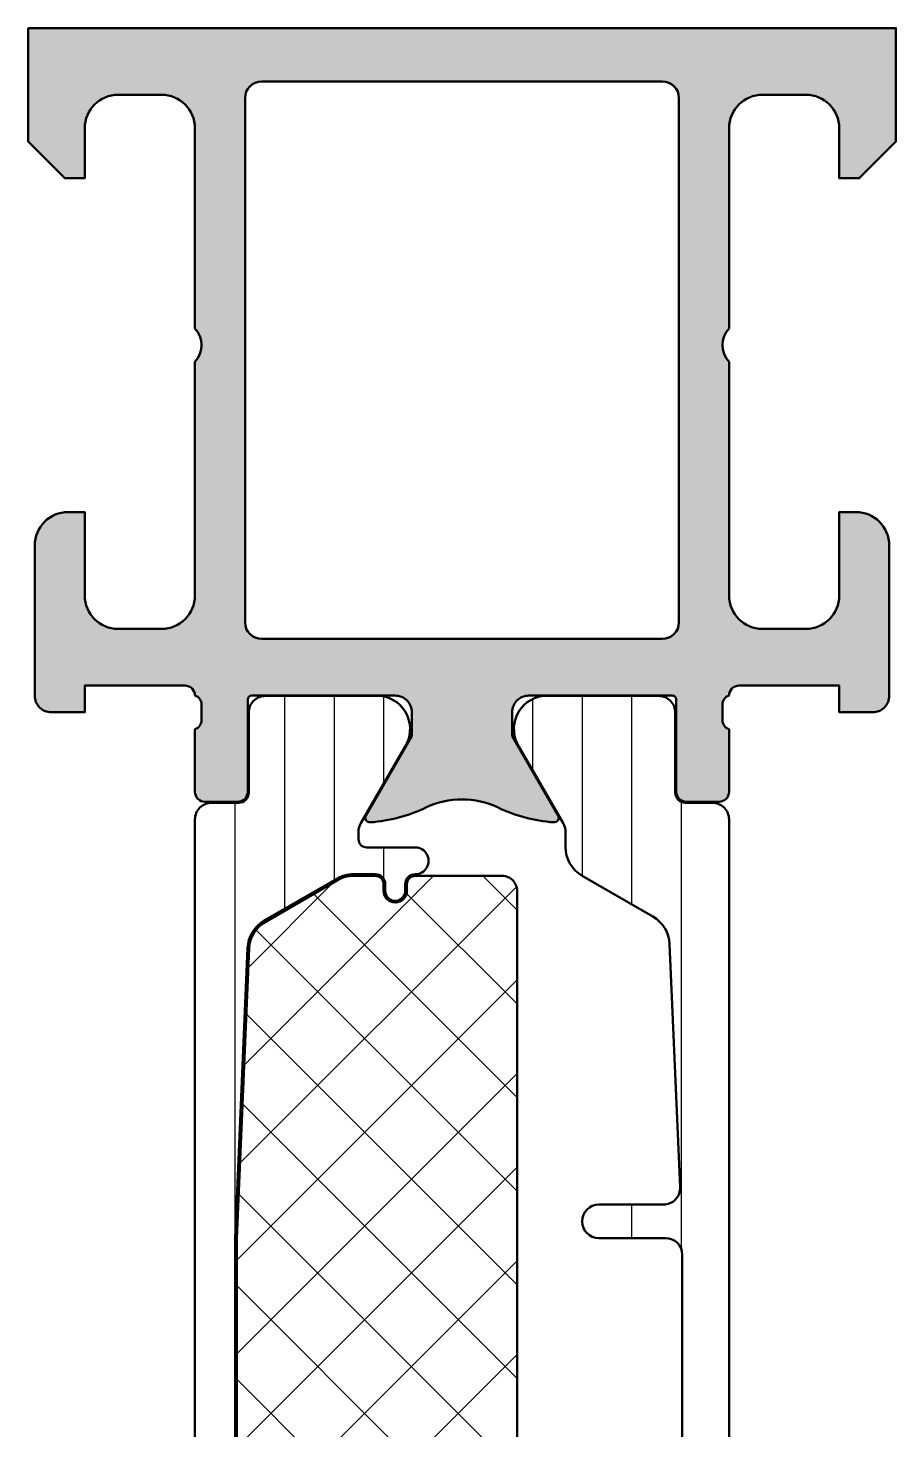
# Model space of a CAD drawing. Extents: x 0 to 76, y 1 to 85.
# Drawn here: x 25 to 51, y 43 to 85 of the extents above; entities that cross this region are included whole.
import ezdxf

# ---------------------------------------------------------------- set-up
doc = ezdxf.new("R2010")
doc.units = 0
for name, color, linetype, lineweight in [('0S-Alu contour', 7, 'Continuous', 50), ('0S-Alu hatch', 252, 'Continuous', 25), ('0S-Plastic contour', 254, 'Continuous', 50), ('0S-Plastic hatch', 253, 'Continuous', 25), ('0S-PT contour', 91, 'Continuous', 50), ('0S-PT hatch', 103, 'Continuous', 25)]:
    doc.layers.add(name, color=color, linetype=linetype, lineweight=lineweight)
pattern_1 = [(90, (0, 0), (-1.4859, 0), [])]

# ---------------------------------------------------------------- blocks, each defined once
blk = doc.blocks.new('345280__50A4C714_84A4_4485_B9A5_30DD1D75A7B6_')
at = {"layer": '0S-Alu hatch'}
h = blk.add_hatch(color=256, dxfattribs=at)
edge = h.paths.add_edge_path()
edge.add_line((25.00003559768996, 85.00000000000001), (25.00003559768996, 81.59996795654297))
edge.add_line((25.00003559768996, 81.59996795654297), (26.10001118362746, 80.49999237060548))
edge.add_line((26.10001118362746, 80.49999237060548), (26.69998676956496, 80.49999237060548))
edge.add_line((26.69998676956496, 80.49999237060548), (26.69998676956496, 82.00045013427736))
edge.add_ellipse((27.70007316884051, 82.000356104919), major_axis=(-1.000086403695934, 0), ratio=1, start_angle=270.00494988616003, end_angle=359.99461298015063, ccw=False)
edge.add_line((27.69998676956496, 83.00044250488283), (29.00003559768996, 83.00044250488283))
edge.add_ellipse((28.99998078900172, 82.00038769658362), major_axis=(-1.00005480980111, 0), ratio=1, start_angle=180.002703004082, end_angle=269.99685986559155, ccw=False)
edge.add_line((30.00003559768996, 82.00043487549026), (30.00003559768996, 76.00000000000001))
edge.add_ellipse((29.47519625737161, 75.50000000000001), major_axis=(-0.7248836686985065, 0), ratio=1, start_angle=136.3884232636864, end_angle=223.6115767363136, ccw=False)
edge.add_line((30.00003559768996, 75.00000000000001), (30.00003559768996, 68.00000000000003))
edge.add_ellipse((28.99997679996099, 68.00005879772898), major_axis=(-1.000058799457453, 0), ratio=1, start_angle=90.00336866364142, end_angle=179.996631336242, ccw=False)
edge.add_line((29.00003559768997, 67.00000000000001), (27.69998676956495, 67.00000000000001))
edge.add_ellipse((27.70007424013389, 68.00008747056894), major_axis=(-1.000087474394144, 0), ratio=1, start_angle=0.005011256110094564, end_angle=89.99498874391873, ccw=False)
edge.add_line((26.69998676956496, 67.99999999999952), (26.69998676956496, 70.50000000000001))
edge.add_line((26.69998676956496, 70.50000000000001), (26.19998676956496, 70.50000000000001))
edge.add_arc((26.20007424013391, 69.49991252943107), 1.000087474394161, 90.00501125608201, 179.9949887438899)
edge.add_line((25.19998676956496, 69.50000000000051), (25.20004780472121, 65.00000000000001))
edge.add_arc((25.70001706410056, 64.99997688836304), 0.4999692599135316, 179.9973514386468, 270.0035228322321)
edge.add_line((25.70004780472121, 64.50000762939455), (26.70004780472121, 64.50000000000001))
edge.add_line((26.70004780472121, 64.50000000000001), (26.70004780472121, 65.2999954223633))
edge.add_line((26.70004780472121, 65.2999954223633), (29.6996428623311, 65.2999954223633))
edge.add_ellipse((29.69983099297989, 64.99980727042907), major_axis=(-0.3001882108858117, 0), ratio=1, start_angle=180.0000112296391, end_angle=270.03590778214436, ccw=False)
edge.add_ellipse((29.9211824803122, 64.73228653202847), major_axis=(-0.2788953315032238, 0), ratio=1, start_angle=178.8354297456074, end_angle=253.5800809117857, ccw=False)
edge.add_line((30.20002020386574, 64.72661821148593), (30.20002020386574, 64.27302421148593))
edge.add_ellipse((29.92115210822259, 64.26736355200886), major_axis=(-0.2789255417371366, 0), ratio=1, start_angle=106.4245945553536, end_angle=181.1628700728897, ccw=False)
edge.add_line((30.00001920386575, 63.99982021148592), (30.00001920386575, 62.1198092114774))
edge.add_arc((30.30001920386574, 62.11980921147741), 0.2999999999999971, 180, 270.0000000000007)
edge.add_line((30.30001920386574, 61.81980921147741), (31.27999352290853, 61.8198092114774))
edge.add_arc((31.27999352290853, 62.11980921147741), 0.3000000000000007, 269.9999999999993, 360)
edge.add_line((31.57999352290854, 62.11980921147741), (31.57999352290853, 64.87998474121095))
edge.add_ellipse((31.69999352290853, 64.87998474121095), major_axis=(-0.1200000000000045, 0), ratio=1, start_angle=270.0000000000017, end_angle=360, ccw=False)
edge.add_line((31.69999352290853, 64.99998474121095), (35.99997456253371, 64.99998474121094))
edge.add_ellipse((35.99998744478739, 64.49999762360298), major_axis=(-0.4999871177739147, 0), ratio=1, start_angle=179.9993980350858, end_angle=270.00147623556813, ccw=False)
edge.add_line((36.49997456253371, 64.49999237060345), (36.49997456253371, 63.79998779296877))
edge.add_line((36.49997456253371, 63.79998779296877), (35.12136246006639, 61.41215374551816))
edge.add_arc((35.24174009002739, 61.34265391670563), 0.139000000000003, 150.0000814796193, 274.1947585652813)
edge.add_arc((34.91135157230001, 65.84733126901119), 4.655777016969156, 274.1947585652781, 295.5709617362495)
edge.add_ellipse((37.99998982132277, 59.39245261149504), major_axis=(-2.499999999999994, 0), ratio=1, start_angle=244.42903826375078, end_angle=295.57096173624944, ccw=False)
edge.add_arc((41.08862807034554, 65.84733126901122), 4.65577701696918, 244.4290382637506, 265.805241434722)
edge.add_arc((40.75823955261814, 61.34265391670563), 0.1390000000000036, 265.8052414347243, 389.9999185203833)
edge.add_line((40.87861718257914, 61.41215374551816), (39.50000508011184, 63.79998779296876))
edge.add_line((39.50000508011184, 63.79998779296876), (39.50000508011184, 64.49999237060548))
edge.add_ellipse((39.99998201679549, 64.500007804821), major_axis=(-0.4999769369218848, 0), ratio=1, start_angle=-90.0026429832858, end_angle=0.0017687124012013555, ccw=False)
edge.add_line((40.00000508011182, 64.99998474121094), (44.29992497849179, 64.99999219708161))
edge.add_ellipse((44.29992518656646, 64.87999219708179), major_axis=(-0.1200000000000002, 0), ratio=1, start_angle=180, end_angle=270.00009934833867, ccw=False)
edge.add_line((44.41992518656646, 64.87999219708179), (44.41992518656646, 62.119809409668))
edge.add_arc((44.71992518656647, 62.119809409668), 0.3000000000000114, 180, 270)
edge.add_line((44.71992518656647, 61.81980940966798), (45.69989950560925, 61.81980940966798))
edge.add_arc((45.69989950560925, 62.119809409668), 0.3000000000000025, 270, 360)
edge.add_line((45.99989950560925, 62.119809409668), (45.99989950560925, 63.9998204096765))
edge.add_ellipse((46.07876660125241, 64.26736375019942), major_axis=(-0.2789255417371355, 0), ratio=1, start_angle=-1.1628700728896888, end_angle=73.5754054446457, ccw=False)
edge.add_line((45.79989850560926, 64.2730244096765), (45.79989850560926, 64.72661840967649))
edge.add_ellipse((46.0787359521523, 64.73228681767486), major_axis=(-0.2788950563274307, 0), ratio=1, start_angle=-73.58012358050632, end_angle=1.16458937409692, ccw=False)
edge.add_ellipse((46.30008751830458, 64.99980740966797), major_axis=(-0.3001880126953296, 0), ratio=1, start_angle=270.00000000000136, end_angle=360, ccw=False)
edge.add_line((46.30008751830457, 65.2999954223633), (49.29996235550246, 65.2999954223633))
edge.add_line((49.29996235550246, 65.2999954223633), (49.29996235550246, 64.50000000000001))
edge.add_line((49.29996235550246, 64.50000000000001), (50.29996235550246, 64.50000762939455))
edge.add_arc((50.29999309612311, 64.99997688836302), 0.499969259913525, 269.9964771677667, 360.0026485613531)
edge.add_line((50.79996235550246, 65.00000000000004), (50.8000233906587, 69.50000000000001))
edge.add_arc((49.79993592008977, 69.49991252943107), 1.000087474394158, 0.0050112561101264, 89.99498874391819)
edge.add_line((49.80002339065871, 70.50000000000001), (49.30002339065871, 70.50000000000001))
edge.add_line((49.30002339065871, 70.50000000000001), (49.30002339065871, 68.00000000000001))
edge.add_ellipse((48.29993592008976, 68.00008747056896), major_axis=(-1.000087474394165, 0), ratio=1, start_angle=90.00501125608258, end_angle=179.99498874389, ccw=False)
edge.add_line((48.30002339065871, 67.00000000000001), (46.9999745625337, 67.00000000000001))
edge.add_ellipse((47.00003336026269, 68.000058797729), major_axis=(-1.000058799457467, 0), ratio=1, start_angle=0.0033686637580103707, end_angle=89.996631336358, ccw=False)
edge.add_line((45.99997456253371, 67.99999999999798), (45.99997456253371, 75.00000000000001))
edge.add_ellipse((46.52481390285209, 75.50000000000001), major_axis=(-0.7248836686985244, 0), ratio=1, start_angle=-43.6115767363122, end_angle=43.6115767363122, ccw=False)
edge.add_line((45.99997456253371, 76.00000000000001), (45.99997456253371, 82.0004348754883))
edge.add_ellipse((47.00002937122195, 82.00038769658362), major_axis=(-1.000054809801103, 0), ratio=1, start_angle=270.0031401344082, end_angle=359.997296995918, ccw=False)
edge.add_line((46.9999745625337, 83.00044250488283), (48.3000233906587, 83.00044250488283))
edge.add_ellipse((48.29993699138316, 82.000356104919), major_axis=(-1.000086403695928, 0), ratio=1, start_angle=180.0053870199847, end_angle=269.99505011384053, ccw=False)
edge.add_line((49.30002339065871, 82.00045013427822), (49.30002339065871, 80.49999237060548))
edge.add_line((49.30002339065871, 80.49999237060548), (49.89999897659621, 80.49999237060548))
edge.add_line((49.89999897659621, 80.49999237060548), (50.99997456253371, 81.59996795654298))
edge.add_line((50.99997456253371, 81.59996795654298), (50.99997456253371, 85.00000000000001))
edge.add_line((50.99997456253371, 85.00000000000001), (25.00003559768996, 85.00000000000001))
edge = h.paths.add_edge_path()
edge.add_ellipse((32.00002307976851, 82.89999115561679), major_axis=(-0.5000027408751199, 0), ratio=1, start_angle=270.00031407857136, end_angle=359.99968592151924, ccw=False)
edge.add_line((32.0000203389009, 83.3999938964844), (43.99998982132276, 83.39999389648438))
edge.add_ellipse((43.99998708045516, 82.89999115561679), major_axis=(-0.5000027408751181, 0), ratio=1, start_angle=180.0003140784808, end_angle=269.99968592142943, ccw=False)
edge.add_line((44.49998982132277, 82.89999389648439), (44.49998982132277, 67.19999694824298))
edge.add_ellipse((43.99998708045517, 67.1999996891098), major_axis=(-0.5000027408751163, 0), ratio=1, start_angle=90.00031407856977, end_angle=179.9996859215194, ccw=False)
edge.add_line((43.99998982132276, 66.6999969482422), (32.0000203389009, 66.6999969482422))
edge.add_ellipse((32.00002307976851, 67.1999996891098), major_axis=(-0.5000027408751163, 0), ratio=1, start_angle=0.00031407848081244083, end_angle=89.99968592142937, ccw=False)
edge.add_line((31.5000203389009, 67.1999969482422), (31.5000203389009, 82.89999389648361))
at = {"layer": '0S-Alu contour', "color": 7}
for points in [[(25.00003559768996, 85.00000000000001), (25.00003559768996, 81.59996795654297), (26.10001118362746, 80.49999237060548), (26.69998676956496, 80.49999237060548), (26.69998676956496, 82.00045013427736)], [(49.30002339065871, 82.00045013427822), (49.30002339065871, 80.49999237060548), (49.89999897659621, 80.49999237060548), (50.99997456253371, 81.59996795654298), (50.99997456253371, 85.00000000000001), (25.00003559768996, 85.00000000000001)], [(32.0000203389009, 83.3999938964844), (43.99998982132276, 83.39999389648438)], [(27.69998676956496, 83.00044250488283), (29.00003559768996, 83.00044250488283)], [(31.5000203389009, 67.1999969482422), (31.5000203389009, 82.89999389648361)], [(44.49998982132277, 82.89999389648439), (44.49998982132277, 67.19999694824298)], [(46.9999745625337, 83.00044250488283), (48.3000233906587, 83.00044250488283)], [(30.00003559768996, 82.00043487549026), (30.00003559768996, 76.00000000000001)], [(45.99997456253371, 76.00000000000001), (45.99997456253371, 82.0004348754883)], [(30.00003559768996, 75.00000000000001), (30.00003559768996, 68.00000000000003)], [(45.99997456253371, 67.99999999999798), (45.99997456253371, 75.00000000000001)], [(26.69998676956496, 67.99999999999952), (26.69998676956496, 70.50000000000001), (26.19998676956496, 70.50000000000001)], [(49.80002339065871, 70.50000000000001), (49.30002339065871, 70.50000000000001), (49.30002339065871, 68.00000000000001)], [(25.19998676956496, 69.50000000000051), (25.20004780472121, 65.00000000000001)], [(50.79996235550246, 65.00000000000004), (50.8000233906587, 69.50000000000001)], [(29.00003559768997, 67.00000000000001), (27.69998676956495, 67.00000000000001)], [(48.30002339065871, 67.00000000000001), (46.9999745625337, 67.00000000000001)], [(43.99998982132276, 66.6999969482422), (32.0000203389009, 66.6999969482422)], [(25.70004780472121, 64.50000762939455), (26.70004780472121, 64.50000000000001), (26.70004780472121, 65.2999954223633), (29.6996428623311, 65.2999954223633)], [(46.30008751830457, 65.2999954223633), (49.29996235550246, 65.2999954223633), (49.29996235550246, 64.50000000000001), (50.29996235550246, 64.50000762939455)], [(30.20002020386574, 64.72661821148593), (30.20002020386574, 64.27302421148593)], [(31.57999352290854, 62.11980921147741), (31.57999352290853, 64.87998474121095)], [(31.69999352290853, 64.99998474121095), (35.99997456253371, 64.99998474121094)], [(40.00000508011182, 64.99998474121094), (44.29992497849179, 64.99999219708161)], [(44.41992518656646, 64.87999219708179), (44.41992518656646, 62.119809409668)], [(45.79989850560926, 64.2730244096765), (45.79989850560926, 64.72661840967649)], [(36.49997456253371, 64.49999237060345), (36.49997456253371, 63.79998779296877), (35.12136246006639, 61.41215374551816)], [(40.87861718257914, 61.41215374551816), (39.50000508011184, 63.79998779296876), (39.50000508011184, 64.49999237060548)], [(30.00001920386575, 63.99982021148592), (30.00001920386575, 62.1198092114774)], [(45.99989950560925, 62.119809409668), (45.99989950560925, 63.9998204096765)], [(30.30001920386574, 61.81980921147741), (31.27999352290853, 61.8198092114774)], [(44.71992518656647, 61.81980940966798), (45.69989950560925, 61.81980940966798)]]:
    blk.add_lwpolyline(points, dxfattribs=at)
at = {"layer": '0S-Alu contour', "color": 7, "extrusion": (0, 0, -1)}
for centre, radius, start, end in [((-32.00002307976851, 82.89999115561679), 0.5000027408751199, 0.0003140784807261, 89.99968592142865), ((-43.99998708045516, 82.89999115561679), 0.5000027408751181, 90.00031407857054, 179.9996859215192), ((-27.70007316884051, 82.000356104919), 1.000086403695934, 0.0053870198493499, 89.99505011383995), ((-28.99998078900172, 82.00038769658362), 1.00005480980111, 90.00314013440845, 179.997296995918), ((-47.00002937122195, 82.00038769658362), 1.000054809801103, 0.0027030040819815, 89.99685986559176), ((-48.29993699138316, 82.000356104919), 1.000086403695928, 90.00494988615947, 179.9946129800153), ((-29.47519625737161, 75.50000000000001), 0.7248836686985065, 136.3884232636864, 223.6115767363136), ((-46.52481390285209, 75.50000000000001), 0.7248836686985244, 316.3884232636878, 43.61157673631224), ((-27.70007424013389, 68.00008747056894), 1.000087474394144, 270.0050112560814, 359.9949887438899), ((-28.99997679996099, 68.00005879772898), 1.000058799457453, 180.003368663758, 269.9966313363586), ((-47.00003336026269, 68.000058797729), 1.000058799457467, 270.003368663642, 359.996631336242), ((-48.29993592008976, 68.00008747056896), 1.000087474394165, 180.0050112561101, 269.9949887439174), ((-32.00002307976851, 67.1999996891098), 0.5000027408751163, 270.0003140785706, 359.9996859215192), ((-43.99998708045517, 67.1999996891098), 0.5000027408751163, 180.0003140784807, 269.9996859214302), ((-29.69983099297989, 64.99980727042907), 0.3001882108858117, 89.96409221785564, 179.9999887703609), ((-46.30008751830458, 64.99980740966797), 0.3001880126953296, 0, 89.99999999999864), ((-29.9211824803122, 64.73228653202847), 0.2788953315032238, 106.4199190882143, 181.1645702543927), ((-31.69999352290853, 64.87998474121095), 0.1200000000000045, 0, 89.99999999999831), ((-35.99998744478739, 64.49999762360298), 0.4999871177739148, 89.9985237644319, 180.0006019649143), ((-39.99998201679549, 64.500007804821), 0.4999769369218848, 359.9982312875988, 90.00264298328582), ((-44.29992518656646, 64.87999219708179), 0.1200000000000002, 89.99990065166133, 180), ((-46.0787359521523, 64.73228681767486), 0.2788950563274307, 358.8354106259031, 73.58012358050647), ((-29.92115210822259, 64.26736355200886), 0.2789255417371366, 178.8371299271103, 253.5754054446464), ((-46.07876660125241, 64.26736375019942), 0.2789255417371355, 286.4245945553543, 1.162870072889672), ((-37.99998982132277, 59.39245261149504), 2.499999999999994, 64.42903826375056, 115.5709617362492)]:
    blk.add_arc(centre, radius, start, end, dxfattribs=at)
at = {"layer": '0S-Alu contour', "color": 7}
for centre, radius, start, end in [((26.20007424013391, 69.49991252943107), 1.000087474394161, 90.00501125608201, 179.9949887438899), ((49.79993592008977, 69.49991252943107), 1.000087474394158, 0.0050112561101264, 89.99498874391819), ((25.70001706410056, 64.99997688836304), 0.4999692599135316, 179.9973514386468, 270.0035228322321), ((50.29999309612311, 64.99997688836302), 0.499969259913525, 269.9964771677667, 0.0026485613531484), ((30.30001920386574, 62.11980921147741), 0.2999999999999971, 180, 270.0000000000007), ((31.27999352290853, 62.11980921147741), 0.3000000000000007, 269.9999999999993, 0), ((44.71992518656647, 62.119809409668), 0.3000000000000114, 180, 270), ((45.69989950560925, 62.119809409668), 0.3000000000000025, 270, 0), ((35.24174009002739, 61.34265391670563), 0.139000000000003, 150.0000814796193, 274.1947585652813), ((34.91135157230001, 65.84733126901119), 4.655777016969156, 274.1947585652781, 295.5709617362495), ((41.08862807034554, 65.84733126901122), 4.65577701696918, 244.4290382637506, 265.805241434722), ((40.75823955261814, 61.34265391670563), 0.1390000000000036, 265.8052414347243, 29.99991852038329)]:
    blk.add_arc(centre, radius, start, end, dxfattribs=at)
blk = doc.blocks.new('284013__4D58DEDB_C5D1_4FB9_99BD_1E84130C5501___A5C769BE_5B82_4B39_8F5D_682521A29EFF_')
at = {"layer": '0S-Plastic hatch'}
h = blk.add_hatch(dxfattribs=at)
h.set_pattern_fill('ANSI31', color=256, scale=0.4680000000000001, angle=45, style=0)
h.set_pattern_definition(pattern_1)
edge = h.paths.add_edge_path()
edge.add_line((45.99927961071923, 61.29072078666725), (45.99927979381496, 26.20927954901985))
edge.add_ellipse((45.49999999615562, 26.20927687395503), major_axis=(-0.4992797976664999, 0), ratio=1, start_angle=89.99969301797262, end_angle=180.0003069811977, ccw=False)
edge.add_line((45.49999732109079, 25.70999707629569), (44.68966598775747, 25.7099970762957))
edge.add_arc((44.68966598775746, 25.40999707629572), 0.29999999999999, 89.99999999999729, 180)
edge.add_line((44.38966598775746, 25.40999707629572), (44.39000061706368, 23.00999869335939))
edge.add_ellipse((43.89000463962505, 23.00999605373434), major_axis=(-0.4999959774456046, 0), ratio=1, start_angle=89.99969751881582, end_angle=180.0003024817733, ccw=False)
edge.add_line((43.89000199999999, 22.51000007629571), (40.41346050190052, 22.51000007629569))
edge.add_ellipse((40.55577115089191, 23.49981815101854), major_axis=(-0.999996070924482, 0), ratio=1, start_angle=-32.727016099839716, end_angle=81.81839194809862, ccw=False)
edge.add_line((39.71451850190054, 24.04045307629568), (41.03303535485918, 26.32419156928571))
edge.add_arc((40.60002263804897, 26.57419154360729), 0.500000000082817, 330.0000034030425, 359.9988249419295)
edge.add_line((41.10002263802664, 26.57418128929118), (41.09999999998257, 27.03149553389407))
edge.add_ellipse((42.09999999998261, 27.03149553389404), major_axis=(-1.000000000000042, 0), ratio=1, start_angle=300.0000000005297, end_angle=360, ccw=False)
edge.add_line((41.59999999997459, 27.89752093767389), (43.71955525890213, 29.12124673700409))
edge.add_arc((43.21955525889413, 29.98727214078393), 0.999999999999998, 300.000000000529, 357.5201114478695)
edge.add_line((44.21861872981398, 29.94400343299652), (44.53409912970054, 37.22836572240248))
edge.add_arc((44.03456739424067, 37.25000007629623), 0.4999999999999574, 357.5201114478635, 449.9999999999951)
edge.add_line((44.03456739424071, 37.75000007629619), (42.09999999999992, 37.7500000762962))
edge.add_ellipse((42.09999999999999, 38.25000007629621), major_axis=(-0.5000000000000071, 0), ratio=1, start_angle=-90.00000000000728, end_angle=89.99999999999272, ccw=False)
edge.add_line((42.09999999999993, 38.75000007629621), (44.09999999999999, 38.75000007629619))
edge.add_arc((44.09999999999997, 39.25000007629621), 0.5000000000000071, 270.0000000000017, 360)
edge.add_line((44.59999999999998, 39.25000007629621), (44.59999999999998, 48.25000007629618))
edge.add_arc((44.09999999999997, 48.25000007629618), 0.5000000000000071, 0, 89.9999999999992)
edge.add_line((44.09999999999998, 48.75000007629619), (42.09874631714879, 48.75000007629619))
edge.add_ellipse((42.09874631714878, 49.2500000762962), major_axis=(-0.5000000000000071, 0), ratio=1, start_angle=-89.9999999999992, end_angle=90.0000000000008, ccw=False)
edge.add_line((42.09874631714878, 49.75000007629621), (44.03456739424071, 49.7500000762962))
edge.add_arc((44.03456739424068, 50.25000007629621), 0.500000000000026, 270.0000000000025, 362.479888552136)
edge.add_line((44.53409912970063, 50.27163443018997), (44.21861872981396, 57.555996719594))
edge.add_arc((43.21955525889412, 57.51272801180655), 1.000000000000015, 2.479888552132931, 59.99999999943122)
edge.add_line((43.71955525890272, 58.37875341558603), (41.59999999997459, 59.60247921491854))
edge.add_ellipse((42.09999999998276, 60.46850461869845), major_axis=(-1.000000000000171, 0), ratio=1, start_angle=0, end_angle=59.99999999946459, ccw=False)
edge.add_line((41.0999999999826, 60.46850461869844), (41.10002263802365, 60.92581886329975))
edge.add_arc((40.60002263801344, 60.92580860897943), 0.5000000001184083, 0.0011750586909032, 29.9999965953844)
edge.add_line((41.03303535486364, 61.17580858330827), (39.71451850190053, 63.45954707629569))
edge.add_ellipse((40.55577115089183, 64.00018200157288), major_axis=(-0.9999960709244632, 0), ratio=1, start_angle=-81.81839194810209, end_angle=32.72701609984358, ccw=False)
edge.add_line((40.41346050190051, 64.99000007629571), (43.89000199999999, 64.99000007629569))
edge.add_ellipse((43.89000463962505, 64.49000409885707), major_axis=(-0.4999959774455833, 0), ratio=1, start_angle=179.9996975182268, end_angle=270.0003024811858, ccw=False)
edge.add_line((44.39000061706368, 64.49000145922687), (44.38966598775746, 62.0900030762957))
edge.add_arc((44.68966598775753, 62.09000307629573), 0.3000000000000398, 180, 269.9999999999878)
edge.add_line((44.68966598775746, 61.79000307629569), (45.49999732109078, 61.79000307629568))
edge.add_ellipse((45.49999999615461, 61.29072346173106), major_axis=(-0.4992796145717873, 0), ratio=1, start_angle=179.9996930188024, end_angle=270.000306982025, ccw=False)
at = {"layer": '0S-Plastic contour', "color": 7}
for points in [[(40.41346050190051, 64.99000007629571), (43.89000199999999, 64.99000007629569)], [(44.39000061706368, 64.49000145922687), (44.38966598775746, 62.0900030762957)], [(41.03303535486364, 61.17580858330827), (39.71451850190053, 63.45954707629569)], [(44.68966598775746, 61.79000307629569), (45.49999732109078, 61.79000307629568)], [(41.0999999999826, 60.46850461869844), (41.10002263802365, 60.92581886329975)], [(45.99927961071923, 61.29072078666725), (45.99927979381496, 26.20927954901985)], [(43.71955525890272, 58.37875341558603), (41.59999999997459, 59.60247921491854)], [(44.53409912970063, 50.27163443018997), (44.21861872981396, 57.555996719594)], [(42.09874631714878, 49.75000007629621), (44.03456739424071, 49.7500000762962)], [(44.09999999999998, 48.75000007629619), (42.09874631714879, 48.75000007629619)], [(44.59999999999998, 39.25000007629621), (44.59999999999998, 48.25000007629618)], [(42.09999999999993, 38.75000007629621), (44.09999999999999, 38.75000007629619)], [(44.03456739424071, 37.75000007629619), (42.09999999999992, 37.7500000762962)], [(44.21861872981398, 29.94400343299652), (44.53409912970054, 37.22836572240248)], [(41.59999999997459, 27.89752093767389), (43.71955525890213, 29.12124673700409)], [(41.10002263802664, 26.57418128929118), (41.09999999998257, 27.03149553389407)], [(39.71451850190054, 24.04045307629568), (41.03303535485918, 26.32419156928571)], [(45.49999732109079, 25.70999707629569), (44.68966598775747, 25.7099970762957)], [(44.38966598775746, 25.40999707629572), (44.39000061706368, 23.00999869335939)], [(43.89000199999999, 22.51000007629571), (40.41346050190052, 22.51000007629569)]]:
    blk.add_lwpolyline(points, dxfattribs=at)
at = {"layer": '0S-Plastic contour', "color": 7, "extrusion": (0, 0, -1)}
for centre, radius, start, end in [((-40.55577115089183, 64.00018200157288), 0.9999960709244632, 327.2729839001564, 81.81839194810217), ((-43.89000463962505, 64.49000409885707), 0.4999959774455833, 89.99969751881414, 180.0003024817733), ((-45.49999999615461, 61.29072346173106), 0.4992796145717873, 89.99969301797498, 180.0003069811977), ((-42.09999999998276, 60.46850461869845), 1.000000000000171, 300.0000000005354, 0), ((-42.09874631714878, 49.2500000762962), 0.5000000000000071, 269.9999999999992, 89.9999999999992), ((-42.09999999999999, 38.25000007629621), 0.5000000000000071, 270.0000000000073, 90.00000000000733), ((-42.09999999998261, 27.03149553389404), 1.000000000000042, 0, 59.99999999947029), ((-45.49999999615562, 26.20927687395503), 0.4992797976665, 179.9996930188023, 270.0003069820274), ((-40.55577115089191, 23.49981815101854), 0.999996070924482, 278.1816080519014, 32.72701609983968), ((-43.89000463962505, 23.00999605373434), 0.4999959774456046, 179.9996975182267, 270.0003024811842)]:
    blk.add_arc(centre, radius, start, end, dxfattribs=at)
at = {"layer": '0S-Plastic contour', "color": 7}
for centre, radius, start, end in [((44.68966598775753, 62.09000307629573), 0.3000000000000398, 180, 269.9999999999878), ((40.60002263801344, 60.92580860897943), 0.5000000001184083, 0.0011750586909032, 29.9999965953844), ((43.21955525889412, 57.51272801180655), 1.000000000000015, 2.479888552132931, 59.99999999943122), ((44.03456739424068, 50.25000007629621), 0.500000000000026, 270.0000000000025, 2.479888552136018), ((44.09999999999997, 48.25000007629618), 0.5000000000000071, 0, 89.9999999999992), ((44.09999999999997, 39.25000007629621), 0.5000000000000071, 270.0000000000017, 0), ((44.03456739424067, 37.25000007629623), 0.4999999999999574, 357.5201114478635, 89.99999999999511), ((43.21955525889413, 29.98727214078393), 0.999999999999998, 300.000000000529, 357.5201114478695), ((40.60002263804897, 26.57419154360729), 0.500000000082817, 330.0000034030425, 359.9988249419295), ((44.68966598775746, 25.40999707629572), 0.29999999999999, 89.99999999999729, 180)]:
    blk.add_arc(centre, radius, start, end, dxfattribs=at)
blk = doc.blocks.new('284013__FAB644C0_29D6_43A5_BA5A_1EC9899C6563___70EB81B4_D510_4EA2_A122_C3B23FD01475_')
at = {"layer": '0S-Plastic hatch'}
h = blk.add_hatch(dxfattribs=at)
h.set_pattern_fill('ANSI31', color=256, scale=0.4680000000000001, angle=45, style=0)
h.set_pattern_definition(pattern_1)
edge = h.paths.add_edge_path()
edge.add_line((29.99997091674649, 61.29000307629597), (29.99997091674649, 26.20999707629572))
edge.add_arc((30.49997091674649, 26.20999707629585), 0.5000000000000036, 180, 270)
edge.add_line((30.49997091674649, 25.70999707629584), (31.31030492898902, 25.70999707629584))
edge.add_ellipse((31.31030492898903, 25.40999707629584), major_axis=(-0.2999999999999971, 0), ratio=1, start_angle=180, end_angle=270.00000000000136, ccw=False)
edge.add_line((31.61030492898902, 25.40999707629584), (31.6099702996828, 23.00999869335954))
edge.add_arc((32.10996627712142, 23.00999605373446), 0.4999959774455833, 179.9996975182267, 270.0003024811859)
edge.add_line((32.10996891674649, 22.51000007629585), (35.58651041484596, 22.51000007629585))
edge.add_arc((35.44419976585461, 23.4998181510187), 0.999996070924478, 278.1816080518999, 392.7270160998404)
edge.add_line((36.28545241484596, 24.04045307629584), (34.96693556188731, 26.32419156928587))
edge.add_ellipse((35.39994827861776, 26.57419154358543), major_axis=(-0.5000000000000752, 0), ratio=1, start_angle=0.001175055589214935, end_angle=29.99999659934059, ccw=False)
edge.add_line((34.89994827872284, 26.57418128929094), (34.89997091674644, 26.80000007627855))
edge.add_ellipse((35.14997091676391, 26.80000007627861), major_axis=(-0.2500000000174651, 0), ratio=1, start_angle=270.00000000001626, end_angle=360, ccw=False)
edge.add_line((35.14997091676384, 27.05000007629607), (36.59997091674644, 27.05000007629607))
edge.add_arc((36.59997091674651, 27.45000007629605), 0.3999999999999737, 269.9999999999909, 449.9999999999908)
edge.add_ellipse((36.59997091674638, 28.15000007629604), major_axis=(-0.3000000000000114, 0), ratio=1, start_angle=0, end_angle=90.00000000003672, ccw=False)
edge.add_line((36.29997091674637, 28.15000007629603), (36.29997091674631, 28.35000007629582))
edge.add_arc((35.99997091674633, 28.35000007629581), 0.2999999999999829, 0, 180)
edge.add_line((35.69997091674635, 28.35000007629581), (35.69997091674635, 28.15000007629579))
edge.add_ellipse((35.39997091674658, 28.1500000762958), major_axis=(-0.2999999999997698, 0), ratio=1, start_angle=89.99999999999869, end_angle=180, ccw=False)
edge.add_line((35.39997091674657, 27.85000007629603), (34.75022865553267, 27.85000007629603))
edge.add_ellipse((34.75022865553262, 28.85000007629587), major_axis=(-0.9999999999998436, 0), ratio=1, start_angle=59.99999999947403, end_angle=90.00000000000239, ccw=False)
edge.add_line((34.25022865552475, 27.98397467251616), (32.07528648121579, 29.23967812235193))
edge.add_ellipse((32.57528648122382, 30.10570352613175), major_axis=(-1.000000000000013, 0), ratio=1, start_angle=2.4798885521287275, end_angle=59.999999999469196, ccw=False)
edge.add_line((31.57622301030396, 30.06243481834437), (31.19997091674649, 38.75000007629635))
edge.add_line((31.19997091674649, 38.75000007629635), (31.1999709167465, 48.75000007629634))
edge.add_line((31.1999709167465, 48.75000007629634), (31.57622301030396, 57.43756533424629))
edge.add_ellipse((32.57528648122379, 57.39429662645886), major_axis=(-0.9999999999999772, 0), ratio=1, start_angle=300.0000000005503, end_angle=357.52011144786866, ccw=False)
edge.add_line((32.07528648121549, 58.26032203023848), (34.25022865551684, 59.51602548007788))
edge.add_ellipse((34.7502286555253, 58.6500000762985), major_axis=(-0.999999999999852, 0), ratio=1, start_angle=270.00000000003627, end_angle=300.0000000005648, ccw=False)
edge.add_line((34.75022865552467, 59.65000007629836), (35.39997091674435, 59.65000007629865))
edge.add_ellipse((35.39997091674449, 59.35000007629683), major_axis=(-0.3000000000018232, 0), ratio=1, start_angle=180, end_angle=270.00000000002717, ccw=False)
edge.add_line((35.69997091674632, 59.35000007629683), (35.69997091674632, 59.15000007629682))
edge.add_arc((35.99997091674631, 59.15000007629683), 0.2999999999999971, 180, 360)
edge.add_line((36.29997091674631, 59.15000007629683), (36.29997091674634, 59.35000007629681))
edge.add_ellipse((36.59997091674689, 59.3500000762968), major_axis=(-0.3000000000005585, 0), ratio=1, start_angle=270.00000000002444, end_angle=360, ccw=False)
edge.add_arc((36.59997091674651, 60.05000007629886), 0.400000000001505, 270.0000000000366, 450.0000000000366)
edge.add_line((36.59997091674625, 60.45000007630036), (35.14997091675541, 60.45000007629842))
edge.add_ellipse((35.14997091675537, 60.70000007630735), major_axis=(-0.2500000000089244, 0), ratio=1, start_angle=0, end_angle=90.00000000001143, ccw=False)
edge.add_line((34.89997091674644, 60.70000007630734), (34.89994827872284, 60.92581886329992))
edge.add_ellipse((35.39994827861774, 60.92580860900627), major_axis=(-0.5000000000000542, 0), ratio=1, start_angle=330.0000034006589, end_angle=359.9988249444108, ccw=False)
edge.add_line((34.96693556188731, 61.17580858330582), (36.28545241484596, 63.45954707629585))
edge.add_arc((35.44419976585462, 64.000182001573), 0.9999960709244591, 327.2729839001593, 441.8183919481004)
edge.add_line((35.58651041484597, 64.99000007629581), (32.1099689167465, 64.99000007629581))
edge.add_arc((32.10996627712142, 64.49000409885721), 0.4999959774455833, 89.9996975188133, 180.0003024817733)
edge.add_line((31.6099702996828, 64.49000145922702), (31.61030492898902, 62.09000307629584))
edge.add_ellipse((31.31030492898903, 62.09000307629583), major_axis=(-0.29999999999999, 0), ratio=1, start_angle=89.9999999999967, end_angle=180, ccw=False)
edge.add_line((31.31030492898901, 61.79000307629585), (30.49997091674648, 61.79000307629583))
edge.add_arc((30.49997091674648, 61.29000307629584), 0.4999999999999929, 89.99999999999959, 180)
at = {"layer": '0S-Plastic contour', "color": 7}
for points in [[(35.58651041484597, 64.99000007629581), (32.1099689167465, 64.99000007629581)], [(31.6099702996828, 64.49000145922702), (31.61030492898902, 62.09000307629584)], [(34.96693556188731, 61.17580858330582), (36.28545241484596, 63.45954707629585)], [(31.31030492898901, 61.79000307629585), (30.49997091674648, 61.79000307629583)], [(29.99997091674649, 61.29000307629597), (29.99997091674649, 26.20999707629573)], [(34.89997091674644, 60.70000007630734), (34.89994827872284, 60.92581886329992)], [(36.59997091674625, 60.45000007630036), (35.14997091675541, 60.45000007629842)], [(34.75022865552467, 59.65000007629836), (35.39997091674435, 59.65000007629865)], [(32.07528648121549, 58.26032203023848), (34.25022865551684, 59.51602548007788)], [(35.69997091674632, 59.35000007629683), (35.69997091674632, 59.15000007629682)], [(36.29997091674631, 59.15000007629683), (36.29997091674634, 59.35000007629681)], [(31.57622301030396, 30.06243481834437), (31.19997091674649, 38.75000007629635), (31.1999709167465, 48.75000007629634), (31.57622301030396, 57.43756533424629)], [(34.25022865552475, 27.98397467251616), (32.07528648121579, 29.23967812235193)], [(35.69997091674635, 28.35000007629581), (35.69997091674635, 28.15000007629579)], [(36.29997091674637, 28.15000007629603), (36.29997091674631, 28.35000007629582)], [(35.39997091674657, 27.85000007629603), (34.75022865553267, 27.85000007629603)], [(35.14997091676384, 27.05000007629607), (36.59997091674644, 27.05000007629607)], [(34.89994827872284, 26.57418128929094), (34.89997091674644, 26.80000007627855)], [(36.28545241484596, 24.04045307629584), (34.96693556188731, 26.32419156928587)], [(30.49997091674649, 25.70999707629584), (31.31030492898902, 25.70999707629584)], [(31.61030492898902, 25.40999707629584), (31.6099702996828, 23.00999869335954)], [(32.10996891674649, 22.51000007629585), (35.58651041484596, 22.51000007629585)]]:
    blk.add_lwpolyline(points, dxfattribs=at)
for centre, radius, start, end in [((32.10996627712142, 64.49000409885721), 0.4999959774455833, 89.9996975188133, 180.0003024817733), ((35.44419976585462, 64.000182001573), 0.9999960709244591, 327.2729839001593, 81.81839194810046), ((30.49997091674648, 61.29000307629584), 0.4999999999999929, 89.99999999999959, 180), ((36.59997091674651, 60.05000007629886), 0.400000000001505, 270.0000000000366, 90.00000000003662), ((35.99997091674631, 59.15000007629683), 0.2999999999999971, 180, 0), ((35.99997091674633, 28.35000007629581), 0.2999999999999829, 0, 180), ((36.59997091674651, 27.45000007629605), 0.3999999999999737, 269.9999999999909, 89.99999999999083), ((30.49997091674649, 26.20999707629585), 0.5000000000000036, 180, 270), ((35.44419976585461, 23.4998181510187), 0.999996070924478, 278.1816080518999, 32.72701609984042), ((32.10996627712142, 23.00999605373446), 0.4999959774455833, 179.9996975182267, 270.0003024811859)]:
    blk.add_arc(centre, radius, start, end, dxfattribs=at)
at = {"layer": '0S-Plastic contour', "color": 7, "extrusion": (0, 0, -1)}
for centre, radius, start, end in [((-31.31030492898903, 62.09000307629583), 0.29999999999999, 180, 270.0000000000033), ((-35.39994827861774, 60.92580860900627), 0.5000000000000542, 0.0011750555892266, 29.9999965993411), ((-35.14997091675537, 60.70000007630735), 0.2500000000089244, 269.9999999999886, 0), ((-34.7502286555253, 58.6500000762985), 0.999999999999852, 59.99999999943522, 89.99999999996376), ((-35.39997091674449, 59.35000007629683), 0.3000000000018232, 89.99999999997284, 180), ((-36.59997091674689, 59.3500000762968), 0.3000000000005585, 0, 89.99999999997557), ((-32.57528648122379, 57.39429662645886), 0.9999999999999772, 2.479888552131314, 59.9999999994497), ((-32.57528648122382, 30.10570352613175), 1.000000000000013, 300.0000000005308, 357.5201114478713), ((-35.39997091674658, 28.1500000762958), 0.2999999999997698, 180, 270.0000000000013), ((-36.59997091674638, 28.15000007629604), 0.3000000000000114, 269.9999999999633, 0), ((-34.75022865553262, 28.85000007629587), 0.9999999999998436, 269.9999999999976, 300.000000000526), ((-35.14997091676391, 26.80000007627861), 0.2500000000174651, 0, 89.99999999998371), ((-35.39994827861776, 26.57419154358543), 0.5000000000000752, 330.0000034006594, 359.9988249444108), ((-31.31030492898903, 25.40999707629584), 0.2999999999999971, 89.99999999999864, 180)]:
    blk.add_arc(centre, radius, start, end, dxfattribs=at)
blk = doc.blocks.new('371230__5F72EFF5_E333_41CC_B17E_CD601A8594DC_')
at = {"layer": '0S-PT hatch'}
h = blk.add_hatch(dxfattribs=at)
h.set_pattern_fill('ANSI37', color=256, scale=0.625, angle=90, style=0)
h.set_pattern_definition([(135, (0, 0), (-1.403165018917055, -1.403165018917055), []), (225, (0, 0), (1.403165018917055, -1.403165018917055), [])])
edge = h.paths.add_edge_path()
edge.add_line((39.64997091674641, 59.15000007629739), (39.64997091674641, 28.35000007629635))
edge.add_ellipse((39.19997091674645, 28.3500000762963), major_axis=(-0.4499999999999602, 0), ratio=1, start_angle=90.00000000010948, end_angle=180, ccw=False)
edge.add_line((39.19997091674731, 27.90000007629635), (36.5999709167464, 27.9000000762958))
edge.add_ellipse((36.5999709167464, 28.15000007629582), major_axis=(-0.2500000000000249, 0), ratio=1, start_angle=0, end_angle=89.9999999999983, ccw=False)
edge.add_line((36.34997091674637, 28.15000007629583), (36.34997091674633, 28.35000007629583))
edge.add_arc((35.99997091674634, 28.35000007629582), 0.3499999999999801, 0, 180)
edge.add_line((35.64997091674636, 28.35000007629582), (35.64997091674636, 28.15000007629578))
edge.add_ellipse((35.39997091674635, 28.1500000762958), major_axis=(-0.25, 0), ratio=1, start_angle=89.9999999999967, end_angle=180, ccw=False)
edge.add_line((35.39997091674634, 27.9000000762958), (34.75022865553267, 27.90000007629578))
edge.add_ellipse((34.75022865553267, 28.85000007629566), major_axis=(-0.9499999999998784, 0), ratio=1, start_angle=59.99999999947221, end_angle=89.9999999999996, ccw=False)
edge.add_line((34.27522865552516, 28.02727594270493), (32.1002864812162, 29.2829793925409))
edge.add_ellipse((32.57528648122373, 30.10570352613165), major_axis=(-0.9499999999998952, 0), ratio=1, start_angle=2.4798885521310012, end_angle=59.9999999994717, ccw=False)
edge.add_line((31.62617618384998, 30.06459825373361), (31.24997091674646, 38.7510823007613))
edge.add_line((31.24997091674646, 38.7510823007613), (31.24997091674641, 48.74891785183354))
edge.add_line((31.24997091674641, 48.74891785183354), (31.62617618384993, 57.43540189885679))
edge.add_ellipse((32.57528648122378, 57.39429662645884), major_axis=(-0.9499999999999964, 0), ratio=1, start_angle=300.00000000055655, end_angle=357.5201114478743, ccw=False)
edge.add_line((32.10028648121579, 58.21702076004944), (34.27522865552515, 59.4727242098877))
edge.add_ellipse((34.75022865553274, 58.65000007629657), major_axis=(-0.9500000000002655, 0), ratio=1, start_angle=269.99999999999056, end_angle=300.00000000051983, ccw=False)
edge.add_line((34.7502286555329, 59.60000007629684), (35.39997091674634, 59.60000007629682))
edge.add_ellipse((35.39997091674634, 59.35000007629684), major_axis=(-0.2499999999999858, 0), ratio=1, start_angle=180, end_angle=270, ccw=False)
edge.add_line((35.64997091674633, 59.35000007629684), (35.64997091674632, 59.1500000762968))
edge.add_arc((35.99997091674632, 59.1500000762968), 0.3500000000000014, 180, 360)
edge.add_line((36.34997091674633, 59.1500000762968), (36.34997091674634, 59.35000007629679))
edge.add_ellipse((36.5999709167464, 59.35000007629679), major_axis=(-0.2500000000000568, 0), ratio=1, start_angle=270.00000000002603, end_angle=360, ccw=False)
edge.add_line((36.59997091674629, 59.60000007629685), (39.19997091674554, 59.60000007629739))
edge.add_ellipse((39.19997091674641, 59.15000007629739), major_axis=(-0.4500000000000029, 0), ratio=1, start_angle=180, end_angle=270.0000000001104, ccw=False)
at = {"layer": '0S-PT contour', "color": 7}
for points in [[(32.10028648121579, 58.21702076004944), (34.27522865552515, 59.4727242098877)], [(34.7502286555329, 59.60000007629684), (35.39997091674634, 59.60000007629682)], [(35.64997091674633, 59.35000007629684), (35.64997091674632, 59.1500000762968)], [(36.34997091674633, 59.1500000762968), (36.34997091674634, 59.35000007629679)], [(36.59997091674629, 59.60000007629685), (39.19997091674554, 59.60000007629739)], [(39.64997091674641, 59.15000007629739), (39.64997091674641, 28.35000007629635)], [(31.62617618384998, 30.06459825373361), (31.24997091674646, 38.7510823007613), (31.24997091674641, 48.74891785183354), (31.62617618384993, 57.43540189885679)], [(34.27522865552516, 28.02727594270493), (32.1002864812162, 29.2829793925409)], [(35.64997091674636, 28.35000007629582), (35.64997091674636, 28.15000007629578)], [(36.34997091674637, 28.15000007629583), (36.34997091674633, 28.35000007629583)], [(35.39997091674634, 27.9000000762958), (34.75022865553267, 27.90000007629578)], [(39.19997091674731, 27.90000007629635), (36.5999709167464, 27.9000000762958)]]:
    blk.add_lwpolyline(points, dxfattribs=at)
at = {"layer": '0S-PT contour', "color": 7, "extrusion": (0, 0, -1)}
for centre, radius, start, end in [((-34.75022865553274, 58.65000007629657), 0.9500000000002655, 59.99999999948018, 90.00000000000944), ((-35.39997091674634, 59.35000007629684), 0.2499999999999858, 90, 180), ((-36.5999709167464, 59.35000007629679), 0.2500000000000568, 0, 89.99999999997395), ((-39.19997091674641, 59.15000007629739), 0.4500000000000029, 89.99999999988962, 180), ((-32.57528648122378, 57.39429662645884), 0.9499999999999964, 2.479888552125727, 59.99999999944347), ((-32.57528648122373, 30.10570352613165), 0.9499999999998952, 300.0000000005283, 357.520111447869), ((-35.39997091674635, 28.1500000762958), 0.25, 180, 270.0000000000033), ((-36.5999709167464, 28.15000007629582), 0.2500000000000249, 270.0000000000017, 0), ((-39.19997091674645, 28.3500000762963), 0.4499999999999602, 180, 269.9999999998905), ((-34.75022865553267, 28.85000007629566), 0.9499999999998784, 270.0000000000004, 300.0000000005278)]:
    blk.add_arc(centre, radius, start, end, dxfattribs=at)
at = {"layer": '0S-PT contour', "color": 7}
for centre, radius, start, end in [((35.99997091674632, 59.1500000762968), 0.3500000000000014, 180, 0), ((35.99997091674634, 28.35000007629582), 0.3499999999999801, 0, 180)]:
    blk.add_arc(centre, radius, start, end, dxfattribs=at)
blk = doc.blocks.new('371230__7F2ED841_B186_41A6_B0CD_E17C30270FF5_')
at = {"layer": '0S-Alu contour', "color": 7}
blk.add_blockref('345280__50A4C714_84A4_4485_B9A5_30DD1D75A7B6_', (0, 0), dxfattribs=at)
at = {"layer": '0S-Plastic contour', "color": 7}
for name in ['284013__FAB644C0_29D6_43A5_BA5A_1EC9899C6563___70EB81B4_D510_4EA2_A122_C3B23FD01475_', '284013__4D58DEDB_C5D1_4FB9_99BD_1E84130C5501___A5C769BE_5B82_4B39_8F5D_682521A29EFF_']:
    blk.add_blockref(name, (0, 0), dxfattribs=at)
at = {"layer": '0S-PT contour', "color": 7}
blk.add_blockref('371230__5F72EFF5_E333_41CC_B17E_CD601A8594DC_', (0, 0), dxfattribs=at)

msp = doc.modelspace()

# ---------------------------------------------------------------- block references
at = {"layer": '0S-Alu contour', "color": 7}
msp.add_blockref('371230__7F2ED841_B186_41A6_B0CD_E17C30270FF5_', (0, 0), dxfattribs=at)

doc.saveas('drawing.dxf')
